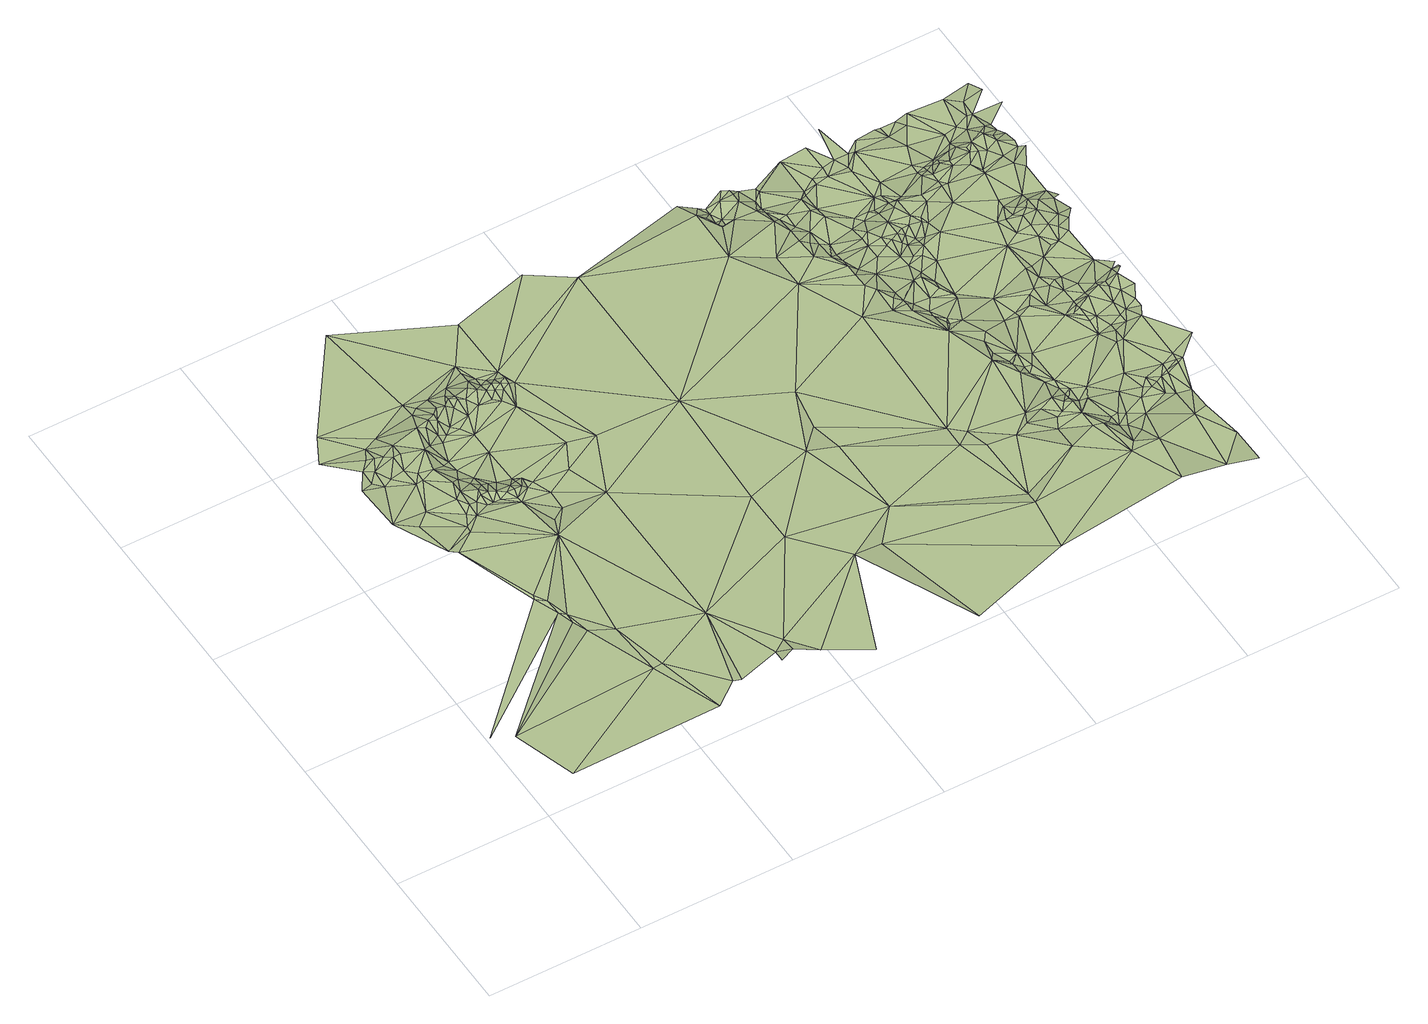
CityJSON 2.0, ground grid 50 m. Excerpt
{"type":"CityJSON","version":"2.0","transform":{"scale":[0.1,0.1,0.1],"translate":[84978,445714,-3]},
"CityObjects":{
"terrain1":{"type":"TINRelief","geometry":[{"type":"CompositeSurface","lod":"1","boundaries":[[[0,1,2]],[[3,4,5]],[[3,1,6]],[[6,1,7]],[[0,7,1]],[[8,0,2]],[[9,10,11]],[[9,12,13]],[[14,9,11]],[[4,15,16]],[[4,17,15]],[[3,17,4]],[[13,18,19]],[[13,12,18]],[[20,10,16]],[[3,6,21]],[[22,11,10]],[[6,7,21]],[[3,21,17]],[[9,23,12]],[[24,19,25]],[[14,23,9]],[[26,21,7]],[[14,11,22]],[[27,18,12]],[[27,19,18]],[[0,26,7]],[[20,22,10]],[[28,24,29]],[[8,30,0]],[[24,25,29]],[[27,12,31]],[[30,26,0]],[[27,32,19]],[[31,12,23]],[[19,32,25]],[[33,16,15]],[[14,22,34]],[[27,31,35]],[[14,36,23]],[[33,15,17]],[[27,37,32]],[[38,30,8]],[[39,31,23]],[[21,33,17]],[[32,29,25]],[[40,22,20]],[[41,14,34]],[[41,36,14]],[[27,35,37]],[[33,20,16]],[[39,35,31]],[[37,29,32]],[[42,28,29]],[[40,34,22]],[[26,33,21]],[[43,39,23]],[[43,23,36]],[[44,29,37]],[[41,34,45]],[[46,35,39]],[[45,34,40]],[[44,37,35]],[[47,43,36]],[[41,48,36]],[[41,45,49]],[[42,29,44]],[[50,26,30]],[[33,40,20]],[[45,40,51]],[[46,44,35]],[[43,52,39]],[[47,36,48]],[[41,49,48]],[[49,45,51]],[[46,39,52]],[[53,51,40]],[[38,50,30]],[[47,52,43]],[[42,54,28]],[[49,55,48]],[[49,51,56]],[[46,52,44]],[[47,48,55]],[[57,51,53]],[[57,56,51]],[[49,58,55]],[[49,56,58]],[[59,53,40]],[[60,57,53]],[[42,44,61]],[[62,47,55]],[[47,63,52]],[[64,56,57]],[[50,33,26]],[[64,57,60]],[[62,63,47]],[[65,50,38]],[[33,59,40]],[[66,58,56]],[[61,44,52]],[[64,66,56]],[[67,55,58]],[[64,60,68]],[[59,60,53]],[[68,60,69]],[[67,62,55]],[[70,52,63]],[[66,67,58]],[[62,70,63]],[[70,71,52]],[[64,72,66]],[[59,69,60]],[[64,68,72]],[[73,68,69]],[[71,61,52]],[[66,72,67]],[[42,61,74]],[[54,75,28]],[[76,73,69]],[[72,68,77]],[[76,69,59]],[[67,72,77]],[[78,71,70]],[[79,68,73]],[[42,74,54]],[[80,59,33]],[[77,68,79]],[[81,61,71]],[[65,82,50]],[[83,73,76]],[[83,79,73]],[[84,70,62]],[[84,62,67]],[[85,81,71]],[[78,85,71]],[[86,83,76]],[[87,76,59]],[[88,80,33]],[[89,61,81]],[[86,79,83]],[[84,67,77]],[[77,79,90]],[[89,74,61]],[[88,59,80]],[[85,89,81]],[[91,79,86]],[[87,86,76]],[[92,78,70]],[[93,85,78]],[[91,90,79]],[[84,77,90]],[[91,86,94]],[[95,87,59]],[[96,89,85]],[[93,96,85]],[[94,86,87]],[[95,59,88]],[[97,74,89]],[[91,94,90]],[[98,54,74]],[[92,70,84]],[[97,98,74]],[[92,93,78]],[[96,97,89]],[[90,94,99]],[[100,82,101]],[[102,96,93]],[[103,50,82]],[[94,87,99]],[[50,104,33]],[[95,99,87]],[[105,102,93]],[[106,54,98]],[[107,97,96]],[[107,98,97]],[[104,88,33]],[[92,105,93]],[[103,82,100]],[[108,96,102]],[[107,106,98]],[[108,107,96]],[[109,102,105]],[[108,106,107]],[[110,108,102]],[[104,95,88]],[[92,109,105]],[[111,103,100]],[[112,99,95]],[[109,110,102]],[[113,106,108]],[[114,90,99]],[[114,84,90]],[[110,115,108]],[[113,108,115]],[[54,116,75]],[[106,116,54]],[[113,117,106]],[[118,115,110]],[[109,118,110]],[[119,109,92]],[[92,84,120]],[[113,115,121]],[[104,112,95]],[[118,121,115]],[[122,118,109]],[[113,121,117]],[[122,121,118]],[[114,99,112]],[[119,122,109]],[[103,123,50]],[[119,92,124]],[[117,116,106]],[[125,117,121]],[[125,121,122]],[[114,120,84]],[[119,126,122]],[[92,120,124]],[[126,125,122]],[[127,117,125]],[[119,128,126]],[[129,117,127]],[[50,130,104]],[[127,125,126]],[[119,131,128]],[[119,124,131]],[[129,116,117]],[[132,112,104]],[[127,126,133]],[[126,128,133]],[[134,103,111]],[[128,131,135]],[[136,75,116]],[[131,124,135]],[[129,127,137]],[[127,133,137]],[[133,128,138]],[[114,112,132]],[[129,137,116]],[[128,135,138]],[[133,139,137]],[[124,120,140]],[[135,124,140]],[[133,138,139]],[[138,135,141]],[[135,140,141]],[[139,138,142]],[[114,132,120]],[[137,143,116]],[[140,120,144]],[[138,141,142]],[[139,143,137]],[[134,111,145]],[[50,123,130]],[[140,144,141]],[[120,146,144]],[[142,141,147]],[[139,142,143]],[[141,144,147]],[[120,132,146]],[[142,147,143]],[[146,147,144]],[[146,143,147]],[[143,136,116]],[[134,123,103]],[[148,132,104]],[[148,104,130]],[[148,146,132]],[[143,149,136]],[[150,143,146]],[[123,151,130]],[[152,123,134]],[[153,154,134]],[[148,150,146]],[[148,130,151]],[[150,149,143]],[[152,134,154]],[[152,151,123]],[[155,154,153]],[[148,151,156]],[[152,157,151]],[[157,158,151]],[[152,154,159]],[[156,151,158]],[[160,150,148]],[[155,159,154]],[[161,157,152]],[[162,158,157]],[[163,148,156]],[[162,156,158]],[[152,159,164]],[[161,152,164]],[[161,162,157]],[[160,148,163]],[[160,165,150]],[[166,156,162]],[[161,164,167]],[[168,150,165]],[[169,162,161]],[[169,161,167]],[[163,156,166]],[[170,167,164]],[[171,164,159]],[[155,172,159]],[[169,167,170]],[[171,170,164]],[[169,173,162]],[[169,170,174]],[[160,175,165]],[[160,163,176]],[[168,165,177]],[[175,178,165]],[[160,179,175]],[[171,159,172]],[[166,162,180]],[[181,165,178]],[[175,182,178]],[[177,165,181]],[[182,183,178]],[[174,170,184]],[[155,185,172]],[[181,178,183]],[[175,186,182]],[[187,184,170]],[[160,176,188]],[[189,183,182]],[[169,174,173]],[[177,181,190]],[[187,170,171]],[[186,189,182]],[[181,183,189]],[[175,179,186]],[[191,176,163]],[[160,188,179]],[[163,166,192]],[[179,189,186]],[[162,173,180]],[[181,193,190]],[[181,189,193]],[[194,174,184]],[[195,184,187]],[[196,189,179]],[[195,194,184]],[[191,163,197]],[[193,198,190]],[[163,192,199]],[[191,200,176]],[[193,189,196]],[[166,201,202]],[[163,199,197]],[[166,202,192]],[[166,180,201]],[[203,187,171]],[[176,200,204]],[[176,204,188]],[[205,196,179]],[[206,174,194]],[[188,205,179]],[[193,196,207]],[[193,208,198]],[[209,194,195]],[[193,207,208]],[[210,195,187]],[[203,171,172]],[[191,211,200]],[[212,202,201]],[[174,213,173]],[[191,197,214]],[[206,194,209]],[[215,201,216]],[[201,180,216]],[[217,212,201]],[[203,210,187]],[[191,218,211]],[[188,219,205]],[[191,214,218]],[[220,196,205]],[[221,207,196]],[[215,217,201]],[[206,222,174]],[[210,209,195]],[[223,205,219]],[[221,208,207]],[[204,224,188]],[[174,222,213]],[[225,205,223]],[[188,224,219]],[[204,200,226]],[[200,211,226]],[[227,192,202]],[[227,199,192]],[[228,202,212]],[[220,221,196]],[[220,205,225]],[[197,229,214]],[[230,197,199]],[[229,231,214]],[[204,232,224]],[[233,206,209]],[[234,215,216]],[[217,228,212]],[[230,229,197]],[[180,235,216]],[[211,218,226]],[[236,218,214]],[[223,219,237]],[[204,226,232]],[[234,217,215]],[[236,214,231]],[[227,230,199]],[[225,223,237]],[[224,237,219]],[[228,227,202]],[[234,216,238]],[[203,172,239]],[[238,216,235]],[[240,233,209]],[[240,209,210]],[[232,237,224]],[[241,180,173]],[[220,225,242]],[[213,243,173]],[[180,244,235]],[[203,239,210]],[[226,218,236]],[[220,245,221]],[[180,246,244]],[[173,247,248]],[[173,243,247]],[[249,206,233]],[[250,239,172]],[[241,173,248]],[[238,235,251]],[[220,242,245]],[[235,244,251]],[[180,252,246]],[[210,239,253]],[[254,233,240]],[[213,255,243]],[[246,251,244]],[[256,228,217]],[[213,222,257]],[[258,222,206]],[[249,233,254]],[[258,206,249]],[[234,256,217]],[[213,257,255]],[[234,238,259]],[[260,231,229]],[[260,229,230]],[[240,210,261]],[[241,262,180]],[[232,226,263]],[[185,264,172]],[[265,230,227]],[[266,239,250]],[[232,263,237]],[[225,237,267]],[[256,227,228]],[[252,251,246]],[[268,248,247]],[[254,240,261]],[[268,247,243]],[[266,253,239]],[[264,250,172]],[[180,262,252]],[[210,253,269]],[[236,231,270]],[[225,267,242]],[[241,248,268]],[[226,236,271]],[[268,243,255]],[[272,257,222]],[[210,273,261]],[[274,255,257]],[[249,254,275]],[[234,259,256]],[[258,272,222]],[[254,261,275]],[[210,269,273]],[[272,274,257]],[[258,249,275]],[[269,253,266]],[[276,266,250]],[[238,251,277]],[[274,268,255]],[[265,260,230]],[[241,268,262]],[[258,275,272]],[[259,238,277]],[[278,276,250]],[[226,271,263]],[[260,270,231]],[[237,263,267]],[[252,277,251]],[[264,278,250]],[[279,269,266]],[[280,274,272]],[[281,227,256]],[[282,275,261]],[[280,268,274]],[[236,283,271]],[[284,265,227]],[[273,282,261]],[[279,273,269]],[[236,270,283]],[[282,272,275]],[[245,242,285]],[[286,256,259]],[[287,266,276]],[[287,279,266]],[[242,267,288]],[[289,264,185]],[[290,252,262]],[[281,284,227]],[[291,286,259]],[[290,262,268]],[[271,292,263]],[[292,267,263]],[[291,259,293]],[[259,277,293]],[[294,260,265]],[[286,295,256]],[[296,276,278]],[[297,270,260]],[[298,273,279]],[[295,281,256]],[[264,296,278]],[[292,299,267]],[[242,288,285]],[[284,294,265]],[[287,276,296]],[[298,282,273]],[[291,300,286]],[[297,283,270]],[[301,292,271]],[[280,302,268]],[[288,267,299]],[[300,295,286]],[[291,293,303]],[[304,297,260]],[[301,271,283]],[[294,304,260]],[[291,303,300]],[[298,279,287]],[[293,277,303]],[[305,277,252]],[[305,252,290]],[[290,268,302]],[[306,284,281]],[[307,283,297]],[[292,308,299]],[[309,294,284]],[[310,281,295]],[[309,304,294]],[[307,301,283]],[[308,288,299]],[[305,303,277]],[[300,311,295]],[[300,303,311]],[[310,306,281]],[[287,296,312]],[[313,309,284]],[[280,272,314]],[[298,287,312]],[[315,284,306]],[[316,297,304]],[[282,314,272]],[[317,304,309]],[[318,296,264]],[[315,313,284]],[[319,285,288]],[[289,318,264]],[[310,295,311]],[[316,307,297]],[[298,320,282]],[[308,319,288]],[[321,292,301]],[[322,301,307]],[[313,317,309]],[[317,316,304]],[[290,302,323]],[[305,290,323]],[[310,324,306]],[[321,308,292]],[[324,315,306]],[[325,313,315]],[[325,317,313]],[[310,311,324]],[[298,312,326]],[[280,327,302]],[[328,322,307]],[[316,328,307]],[[329,312,296]],[[330,316,317]],[[331,319,308]],[[332,285,319]],[[325,330,317]],[[321,301,322]],[[333,325,315]],[[334,315,324]],[[298,326,320]],[[333,315,334]],[[335,323,302]],[[328,336,322]],[[320,337,282]],[[338,316,330]],[[338,330,325]],[[338,325,333]],[[332,319,331]],[[339,326,312]],[[334,324,340]],[[341,296,318]],[[342,343,289]],[[321,331,308]],[[305,323,344]],[[289,343,318]],[[333,334,340]],[[321,322,336]],[[345,328,316]],[[341,329,296]],[[346,285,332]],[[324,311,347]],[[280,314,327]],[[339,312,329]],[[311,303,348]],[[338,349,316]],[[348,303,305]],[[350,320,326]],[[351,336,328]],[[282,337,314]],[[344,323,335]],[[327,335,302]],[[350,326,339]],[[349,345,316]],[[338,333,352]],[[324,347,340]],[[333,340,352]],[[351,328,345]],[[351,321,336]],[[332,331,353]],[[354,350,339]],[[354,339,329]],[[305,344,355]],[[338,352,349]],[[321,356,331]],[[346,332,353]],[[344,335,357]],[[351,358,321]],[[343,359,318]],[[340,360,352]],[[361,320,350]],[[327,357,335]],[[349,362,345]],[[351,345,362]],[[340,347,360]],[[331,363,353]],[[364,350,354]],[[364,354,329]],[[331,356,363]],[[364,329,341]],[[349,352,365]],[[366,341,318]],[[351,367,358]],[[351,362,367]],[[305,355,368]],[[366,318,359]],[[358,369,321]],[[352,360,365]],[[311,348,347]],[[320,370,337]],[[321,369,356]],[[344,357,355]],[[361,350,364]],[[367,371,358]],[[361,370,320]],[[367,362,371]],[[364,341,372]],[[349,365,373]],[[349,373,362]],[[374,327,314]],[[371,369,358]],[[366,372,341]],[[327,375,357]],[[365,360,373]],[[376,327,377]],[[348,305,368]],[[374,377,327]],[[353,363,378]],[[379,355,357]],[[380,327,376]],[[314,337,381]],[[382,364,372]],[[382,361,364]],[[371,362,383]],[[363,356,384]],[[374,314,385]],[[376,377,386]],[[356,369,384]],[[380,375,327]],[[370,381,337]],[[380,376,386]],[[374,385,377]],[[353,378,387]],[[360,347,388]],[[362,373,383]],[[357,375,389]],[[390,385,314]],[[379,357,389]],[[390,314,381]],[[377,385,386]],[[363,384,378]],[[379,391,355]],[[355,391,368]],[[366,392,372]],[[382,372,392]],[[382,393,361]],[[360,388,373]],[[361,394,370]],[[371,395,369]],[[380,386,396]],[[386,385,396]],[[370,397,381]],[[380,396,375]],[[368,391,398]],[[379,399,391]],[[382,392,393]],[[379,389,399]],[[371,383,400]],[[390,381,397]],[[378,384,401]],[[390,402,385]],[[361,393,394]],[[366,403,392]],[[375,404,389]],[[347,348,405]],[[348,368,398]],[[384,369,406]],[[407,383,373]],[[347,405,388]],[[391,399,408]],[[375,396,404]],[[389,408,399]],[[385,409,396]],[[391,410,398]],[[390,397,402]],[[394,411,370]],[[392,403,393]],[[371,400,395]],[[385,402,409]],[[411,397,370]],[[389,404,412]],[[393,403,394]],[[389,412,408]],[[388,407,373]],[[391,408,410]],[[395,406,369]],[[348,398,410]],[[413,400,383]],[[413,383,407]],[[396,414,404]],[[402,397,415]],[[401,384,416]],[[396,409,414]],[[402,415,409]],[[417,412,404]],[[348,418,405]],[[411,415,397]],[[388,419,407]],[[394,403,420]],[[384,406,421]],[[348,410,422]],[[417,404,414]],[[348,422,418]],[[413,423,400]],[[424,395,400]],[[413,407,419]],[[423,424,400]],[[395,425,406]],[[394,420,411]],[[409,426,414]],[[384,421,416]],[[427,409,415]],[[418,428,405]],[[424,425,395]],[[408,412,429]],[[401,416,430]],[[388,405,431]],[[410,408,429]],[[411,432,415]],[[427,426,409]],[[417,414,433]],[[434,424,423]],[[414,426,433]],[[422,410,435]],[[417,429,412]],[[413,436,423]],[[434,425,424]],[[413,419,436]],[[437,405,428]],[[418,438,428]],[[427,415,439]],[[406,425,440]],[[418,422,441]],[[415,432,439]],[[442,435,410]],[[443,434,423]],[[388,444,419]],[[418,441,438]],[[406,440,421]],[[445,437,428]],[[438,445,428]],[[434,440,425]],[[416,446,430]],[[431,405,437]],[[417,433,447]],[[426,448,433]],[[436,443,423]],[[427,448,426]],[[442,410,429]],[[442,422,435]],[[443,449,434]],[[388,431,444]],[[427,439,450]],[[434,449,440]],[[451,441,422]],[[452,437,445]],[[417,447,429]],[[453,445,438]],[[442,451,422]],[[454,446,416]],[[419,455,436]],[[433,448,447]],[[427,450,448]],[[421,456,416]],[[457,449,443]],[[453,452,445]],[[436,457,443]],[[458,438,441]],[[458,441,451]],[[459,440,449]],[[419,444,455]],[[453,438,458]],[[456,454,416]],[[460,431,437]],[[457,459,449]],[[442,461,451]],[[460,437,452]],[[421,440,462]],[[442,429,463]],[[464,447,448]],[[453,465,452]],[[429,447,466]],[[442,463,461]],[[467,457,436]],[[468,447,464]],[[453,458,465]],[[421,462,456]],[[469,440,459]],[[460,444,431]],[[460,452,465]],[[457,470,459]],[[461,471,451]],[[458,451,471]],[[467,436,455]],[[472,455,444]],[[456,473,454]],[[467,470,457]],[[465,458,474]],[[469,462,440]],[[461,463,475]],[[474,458,471]],[[469,459,470]],[[461,475,471]],[[472,476,455]],[[456,462,473]],[[476,467,455]],[[467,477,470]],[[460,465,478]],[[465,474,478]],[[474,471,479]],[[480,472,444]],[[481,469,470]],[[460,482,444]],[[477,481,470]],[[472,483,476]],[[467,481,477]],[[471,475,484]],[[476,481,467]],[[485,462,469]],[[485,473,462]],[[474,479,478]],[[471,484,479]],[[480,483,472]],[[476,483,481]],[[481,486,469]],[[460,478,487]],[[480,444,482]],[[460,487,482]],[[485,469,486]],[[479,488,478]],[[483,489,481]],[[485,490,473]],[[481,491,486]],[[480,492,483]],[[481,489,491]],[[492,489,483]],[[485,486,493]],[[480,482,494]],[[495,489,492]],[[486,491,496]],[[491,489,496]],[[485,493,490]],[[480,494,492]],[[482,487,497]],[[495,498,489]],[[486,499,493]],[[486,496,499]],[[495,492,500]],[[489,498,496]],[[482,497,494]],[[492,494,501]],[[492,501,500]],[[495,500,498]],[[490,493,502]],[[496,498,503]],[[499,496,503]],[[493,499,502]],[[490,502,504]],[[499,503,505]],[[499,506,502]],[[502,506,504]]]}]}
},
"vertices":[
[533,310,29],[68,290,27],[130,80,33],[414,630,30],[383,710,28],[1,320,31],[431,580,26],[449,530,30],[618,90,30],[191,1160,29],[272,990,29],[248,1110,34],[243,1290,35],[180,1310,36],[293,1150,34],[386,720,34],[293,970,33],[408,680,35],[218,1320,34],[219,1370,36],[360,1020,34],[430,610,32],[363,1040,34],[317,1240,50],[130,1460,35],[247,1400,41],[519,490,34],[247,1350,40],[178,1550,36],[270,1440,37],[563,310,33],[269,1300,42],[269,1390,46],[565,880,36],[384,1080,37],[313,1360,54],[338,1240,55],[292,1380,49],[698,150,33],[312,1300,54],[407,1060,39],[383,1130,53],[315,1460,36],[339,1270,55],[336,1400,53],[406,1100,48],[337,1360,55],[385,1260,55],[406,1190,55],[406,1150,55],[766,410,34],[430,1100,44],[405,1340,53],[453,1080,37],[447,1530,35],[429,1200,45],[453,1130,55],[450,1110,53],[452,1170,43],[542,1040,36],[473,1080,36],[427,1420,55],[450,1240,34],[425,1270,38],[473,1110,54],[721,140,35],[476,1150,42],[475,1190,34],[495,1100,54],[496,1080,36],[446,1280,34],[427,1350,45],[497,1150,37],[518,1080,54],[449,1480,39],[402,1870,36],[541,1060,36],[519,1140,37],[471,1350,34],[541,1100,51],[590,940,28],[450,1410,55],[858,180,35],[542,1080,54],[562,1250,35],[472,1380,39],[566,1080,53],[587,1080,35],[633,970,26],[471,1430,55],[565,1130,35],[565,1110,43],[562,1330,35],[494,1370,34],[585,1110,46],[632,1030,35],[495,1420,49],[495,1440,55],[472,1500,37],[609,1090,35],[902,160,40],[855,140,40],[517,1390,34],[900,210,35],[766,950,33],[539,1370,34],[517,1510,37],[515,1460,52],[539,1450,55],[585,1400,34],[562,1440,43],[970,120,36],[721,1080,34],[562,1490,47],[768,1170,35],[561,1470,54],[652,1580,35],[583,1520,38],[585,1460,50],[630,1420,34],[719,1360,35],[583,1470,53],[607,1450,45],[1105,540,39],[695,1400,35],[630,1480,51],[650,1460,52],[650,1510,42],[674,1450,45],[651,1550,35],[1105,720,37],[674,1420,34],[855,1150,34],[674,1480,37],[1239,380,39],[697,1440,42],[740,1710,37],[675,1510,35],[697,1460,52],[697,1490,35],[720,1430,40],[720,1450,49],[719,1480,36],[742,1500,36],[742,1440,45],[1103,40,36],[763,1440,36],[741,1460,51],[1122,1140,36],[993,1780,36],[1124,1690,36],[1328,790,38],[1419,490,34],[1419,0,34],[1328,380,33],[1755,110,34],[1419,1000,35],[1418,760,34],[1396,860,34],[1780,290,36],[1529,1540,34],[1712,590,32],[1712,660,35],[1642,1350,33],[1780,330,32],[1530,1720,36],[1732,1150,32],[1778,550,31],[1504,1780,33],[1756,620,35],[1868,540,32],[1981,420,34],[2115,320,29],[1960,820,30],[1935,600,30],[1574,1650,29],[1642,1470,29],[1552,1750,25],[1552,1700,30],[1620,1660,25],[1913,980,29],[1575,1720,15],[1575,1670,18],[1575,1690,8],[1915,560,35],[2184,160,32],[1597,1660,5],[1981,500,30],[1709,1590,31],[1597,1690,8],[1574,1740,19],[1735,1420,30],[1800,1250,30],[1620,1740,28],[1980,590,30],[2003,540,30],[1664,1710,29],[1799,1340,28],[1642,1770,28],[1799,1300,29],[1731,1490,31],[1820,1130,26],[1822,1220,29],[2072,460,30],[1732,1540,26],[1687,1650,31],[2028,610,31],[1665,1740,30],[1664,1760,27],[2026,550,30],[2072,520,28],[1753,1470,29],[1845,1170,28],[2004,740,29],[1777,1390,30],[1866,1130,28],[1866,1100,29],[1867,1150,24],[1777,1460,20],[1710,1640,22],[1709,1690,20],[1687,1750,19],[2048,680,20],[1708,1660,20],[1731,1600,18],[1709,1660,17],[1777,1510,24],[1856,1280,19],[1864,1190,19],[1800,1370,22],[1822,1320,19],[1798,1400,19],[1754,1550,20],[2050,580,30],[1887,1130,17],[1911,1060,18],[1800,1440,23],[1755,1600,24],[1910,1080,18],[2100,450,33],[2073,570,29],[1982,900,20],[1732,1710,29],[2003,780,25],[1931,1020,18],[1732,1730,24],[1935,1010,17],[2003,800,19],[1980,850,21],[2072,610,20],[2139,350,31],[1937,1030,21],[1970,1000,24],[2118,450,27],[2072,590,24],[2028,760,18],[1932,1200,23],[2029,730,19],[2071,640,17],[1935,1120,23],[1889,1380,24],[2093,570,17],[2003,930,23],[1822,1580,22],[2207,320,29],[1890,1330,23],[2141,430,19],[1822,1630,22],[2035,810,25],[2139,470,19],[1889,1410,25],[1845,1540,23],[2073,670,23],[2117,560,26],[2049,750,25],[2093,620,24],[2163,420,17],[2002,1080,22],[2185,380,23],[2161,470,22],[2073,790,22],[1951,1260,18],[2138,600,24],[1886,1460,20],[1947,1300,19],[1844,1780,25],[1957,1200,23],[2183,460,18],[1844,1650,23],[2320,140,25],[2072,940,17],[1979,1140,22],[1842,1580,18],[2001,1100,22],[1934,1350,29],[1969,1220,17],[2228,430,20],[1912,1420,32],[2206,540,21],[1842,1640,16],[1983,1170,18],[1911,1490,22],[2116,930,21],[2006,1100,18],[1934,1380,34],[2090,1030,17],[1979,1280,23],[1932,1470,19],[1889,1660,18],[1956,1360,32],[2002,1270,23],[2025,1230,23],[2250,490,18],[1979,1340,23],[2273,760,18],[1990,1330,18],[1980,1420,35],[1980,1370,33],[2341,350,28],[1889,1680,22],[2254,590,25],[2001,1530,22],[1957,1490,24],[2115,950,17],[2025,1300,23],[2001,1360,25],[2273,520,21],[2230,870,18],[1980,1470,23],[2317,470,17],[2002,1380,32],[1934,1670,17],[1935,1700,23],[2022,1340,17],[2023,1320,20],[2160,950,20],[1978,1490,19],[2297,700,27],[2025,1380,33],[2297,510,18],[2046,1330,18],[2342,450,20],[2408,110,30],[2408,230,25],[2187,990,17],[2025,1460,33],[1934,1790,25],[2092,1320,23],[2227,1180,19],[2047,1410,34],[2295,540,28],[2025,1490,23],[2067,1380,25],[1980,1710,23],[2319,520,17],[2206,1000,21],[2001,1650,19],[2205,930,17],[2023,1530,18],[2386,360,28],[2082,1370,20],[2363,560,29],[2047,1480,31],[2001,1670,17],[2340,530,17],[2070,1390,30],[2387,440,21],[2045,1490,23],[2227,1080,18],[2046,1570,22],[2319,700,26],[2067,1490,25],[2364,530,17],[2114,1430,34],[2275,810,24],[2276,900,21],[2253,860,22],[2274,830,28],[2025,1710,23],[2252,990,17],[2273,880,26],[2318,740,25],[2364,540,20],[2114,1460,34],[2046,1710,19],[2296,810,33],[2273,860,32],[2001,1830,25],[2182,1400,21],[2274,950,22],[2320,770,19],[2241,1030,21],[2409,550,17],[2408,560,22],[2409,580,27],[2156,1550,17],[2319,890,31],[2364,760,19],[2247,1080,15],[2273,1000,21],[2158,1530,24],[2068,1740,25],[2363,790,18],[2430,560,17],[2319,910,22],[2249,1270,22],[2156,1580,22],[2182,1460,34],[2297,1000,17],[2364,830,32],[2294,1090,19],[2409,750,27],[2320,950,25],[2182,1480,33],[2365,910,30],[2387,800,19],[2158,1710,18],[2365,930,20],[2271,1200,30],[2201,1460,33],[2498,620,26],[2181,1650,22],[2317,1160,27],[2182,1510,34],[2182,1540,23],[2181,1560,18],[2386,890,33],[2408,860,32],[2272,1260,28],[2409,1010,17],[2137,1750,22],[2295,1340,22],[2432,790,19],[2386,910,32],[2205,1550,23],[2335,1120,17],[2248,1510,34],[2294,1310,24],[2315,1240,40],[2431,820,20],[2221,1570,17],[2317,1200,36],[2361,1120,19],[2224,1540,30],[2317,1450,19],[2295,1260,35],[2155,1750,18],[2432,950,21],[2432,920,32],[2227,1560,23],[2454,860,33],[2362,1180,33],[2317,1280,35],[2339,1260,42],[2205,1750,17],[2294,1490,32],[2225,1720,19],[2249,1530,34],[2362,1240,38],[2271,1570,25],[2362,1320,24],[2384,1160,30],[2295,1630,22],[2406,1140,19],[2454,940,31],[2361,1290,36],[2454,970,21],[2316,1530,34],[2454,950,26],[2293,1600,17],[2294,1570,29],[2407,1200,32],[2316,1460,23],[2249,1760,18],[2385,1270,38],[2430,1180,23],[2338,1520,34],[2317,1550,34],[2429,1300,23],[2429,1260,29],[2396,1480,19],[2340,1560,33],[2407,1440,21],[2362,1510,33],[2455,1210,19],[2339,1640,21],[2361,1620,17],[2430,1410,23],[2452,1270,22],[2385,1570,34],[2362,1750,20],[2382,1580,33],[2405,1530,33],[2385,1660,23],[2450,1490,17],[2404,1550,34],[2408,1600,25],[2471,1480,19],[2430,1570,23],[2404,1660,19],[2446,1550,20],[2452,1510,23],[2405,1710,24],[2429,1600,18],[2452,1760,27],[2497,1650,27],[2473,1720,27]
]}
